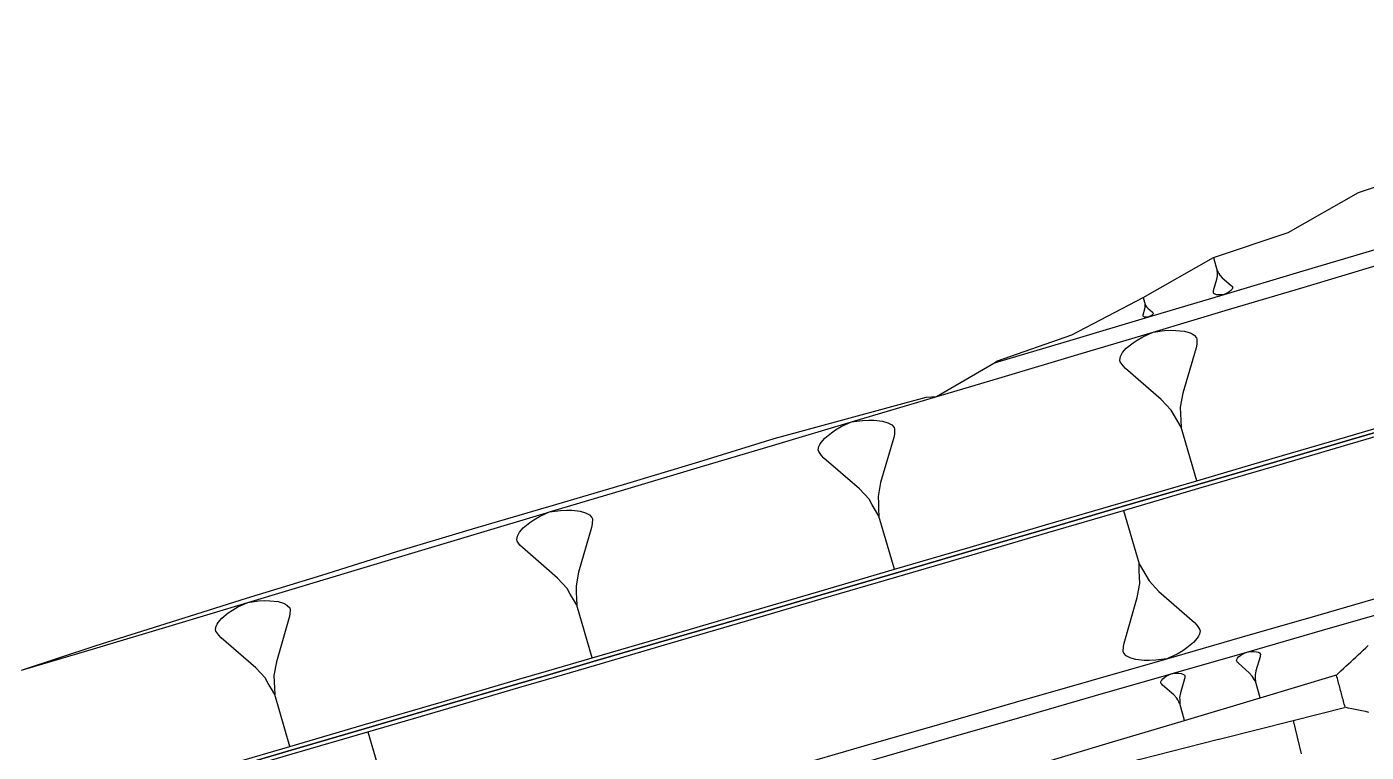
# Model space of a CAD drawing. Extents: x 387562 to 388546, y 804386 to 804945.
# Drawn here: x 388067 to 388152.1, y 804834 to 804880 of the extents above; entities that cross this region are included whole.
import ezdxf

# ---------------------------------------------------------------- set-up
doc = ezdxf.new("R2010")
doc.units = 0
doc.layers.get('0').update_dxf_attribs({"linetype": 'CONTINUOUS'})

msp = doc.modelspace()

# ---------------------------------------------------------------- linework, layer by layer
at = {"color": 1}
for p, q in [((388142.3493, 804865.3714), (388142.5974, 804864.5247)), ((388142.3599, 804863.273), (388142.5698, 804863.9912)), ((388142.5698, 804863.9912), (388142.6099, 804864.2131)), ((388142.5974, 804864.5247), (388142.6499, 804864.435)), ((388142.6016, 804864.4208), (388142.5974, 804864.5247)), ((388142.6057, 804864.317), (388142.6016, 804864.4208)), ((388142.6099, 804864.2131), (388142.6057, 804864.317)), ((388142.6499, 804864.435), (388142.7025, 804864.3453)), ((388142.7025, 804864.3453), (388142.755, 804864.2557)), ((388142.755, 804864.2557), (388142.9085, 804864.0905)), ((388142.9085, 804864.0905), (388143.4728, 804863.5991)), ((388142.347, 804863.1379), (388142.3499, 804863.2176)), ((388142.3541, 804863.1137), (388142.347, 804863.1379)), ((388142.3499, 804863.2176), (388142.3599, 804863.273)), ((388142.3925, 804863.0724), (388142.3541, 804863.1137)), ((388143.1991, 804863.0986), (388143.0369, 804863.0248)), ((388143.2888, 804863.1511), (388143.1991, 804863.0986)), ((388143.3543, 804863.1966), (388143.2888, 804863.1511)), ((388143.4611, 804863.2804), (388143.3543, 804863.1966)), ((388143.5195, 804863.3501), (388143.4611, 804863.2804)), ((388143.4728, 804863.5991), (388143.5111, 804863.5578)), ((388143.5111, 804863.5578), (388143.5566, 804863.4923)), ((388143.5366, 804863.3813), (388143.5195, 804863.3501)), ((388143.5537, 804863.4126), (388143.5366, 804863.3813)), ((388143.5637, 804863.4681), (388143.5537, 804863.4126)), ((388143.5566, 804863.4923), (388143.5637, 804863.4681)), ((388137.8825, 804862.8342), (388138.0133, 804862.3879)), ((388137.9987, 804862.1067), (388138.0199, 804862.2236)), ((388138.0133, 804862.3879), (388138.041, 804862.3406)), ((388138.0155, 804862.3331), (388138.0133, 804862.3879)), ((388138.0177, 804862.2784), (388138.0155, 804862.3331)), ((388138.0199, 804862.2236), (388138.0177, 804862.2784)), ((388138.041, 804862.3406), (388138.0687, 804862.2933)), ((388138.0687, 804862.2933), (388138.0964, 804862.2461)), ((388138.0964, 804862.2461), (388138.1773, 804862.159)), ((388142.4237, 804863.0553), (388142.3925, 804863.0724)), ((388142.455, 804863.0382), (388142.4237, 804863.0553)), ((388142.5418, 804863.0111), (388142.455, 804863.0382)), ((388142.6769, 804862.9981), (388142.5418, 804863.0111)), ((388142.7566, 804862.9952), (388142.6769, 804862.9981)), ((388142.8604, 804862.9994), (388142.7566, 804862.9952)), ((388143.0369, 804863.0248), (388142.8604, 804862.9994)), ((388137.8813, 804861.6569), (388137.8828, 804861.6989)), ((388137.885, 804861.6441), (388137.8813, 804861.6569)), ((388137.8828, 804861.6989), (388137.8881, 804861.7281)), ((388137.9052, 804861.6224), (388137.885, 804861.6441)), ((388137.8881, 804861.7281), (388137.9987, 804862.1067)), ((388137.9217, 804861.6134), (388137.9052, 804861.6224)), ((388137.9382, 804861.6043), (388137.9217, 804861.6134)), ((388137.9839, 804861.59), (388137.9382, 804861.6043)), ((388138.0552, 804861.5832), (388137.9839, 804861.59)), ((388138.0972, 804861.5817), (388138.0552, 804861.5832)), ((388138.1519, 804861.5839), (388138.0972, 804861.5817)), ((388138.2449, 804861.5973), (388138.1519, 804861.5839)), ((388138.1773, 804862.159), (388138.4747, 804861.9)), ((388138.3304, 804861.6362), (388138.2449, 804861.5973)), ((388138.3777, 804861.6639), (388138.3304, 804861.6362)), ((388138.4122, 804861.6878), (388138.3777, 804861.6639)), ((388138.4685, 804861.732), (388138.4122, 804861.6878)), ((388138.4993, 804861.7687), (388138.4685, 804861.732)), ((388138.4747, 804861.9), (388138.4949, 804861.8782)), ((388138.4949, 804861.8782), (388138.5189, 804861.8437)), ((388138.5083, 804861.7852), (388138.4993, 804861.7687)), ((388138.5173, 804861.8017), (388138.5083, 804861.7852)), ((388138.5226, 804861.8309), (388138.5173, 804861.8017)), ((388138.5189, 804861.8437), (388138.5226, 804861.8309)), ((388137.8736, 804860.3408), (388138.5261, 804860.6376)), ((388138.5261, 804860.6376), (388139.2356, 804860.7398)), ((388139.2356, 804860.7398), (388139.6533, 804860.7566)), ((388139.6533, 804860.7566), (388139.9736, 804860.7448)), ((388139.9736, 804860.7448), (388140.5171, 804860.6927)), ((388140.5171, 804860.6927), (388140.866, 804860.5837)), ((388140.866, 804860.5837), (388140.9918, 804860.5149)), ((388136.8201, 804859.6096), (388137.2495, 804859.9467)), ((388137.2495, 804859.9467), (388137.5129, 804860.1295)), ((388137.5129, 804860.1295), (388137.8736, 804860.3408)), ((388140.9918, 804860.5149), (388141.1176, 804860.4461)), ((388141.1176, 804860.4461), (388141.2719, 804860.28)), ((388141.2886, 804859.8624), (388141.2483, 804859.6393)), ((388141.2719, 804860.28), (388141.3004, 804860.1827)), ((388141.3004, 804860.1827), (388141.2886, 804859.8624)), ((388136.4074, 804858.8548), (388136.4477, 804859.0779)), ((388136.4359, 804858.7575), (388136.4074, 804858.8548)), ((388136.4477, 804859.0779), (388136.5165, 804859.2037)), ((388136.5165, 804859.2037), (388136.5852, 804859.3295)), ((388136.5852, 804859.3295), (388136.8201, 804859.6096)), ((388141.2483, 804859.6393), (388140.4043, 804856.751)), ((388136.6187, 804858.4942), (388136.4359, 804858.7575)), ((388136.773, 804858.3281), (388136.6187, 804858.4942)), ((388139.0422, 804856.3519), (388136.773, 804858.3281)), ((388139.6594, 804855.6876), (388139.0422, 804856.3519)), ((388140.4043, 804856.751), (388140.2432, 804855.8587)), ((388139.8707, 804855.327), (388139.6594, 804855.6876)), ((388140.2432, 804855.8587), (388140.2599, 804855.441)), ((388140.2599, 804855.441), (388140.2766, 804855.0233)), ((388118.3545, 804854.4241), (388118.7118, 804854.6334)), ((388118.7118, 804854.6334), (388119.3583, 804854.9275)), ((388119.3583, 804854.9275), (388120.0613, 804855.0288)), ((388120.0613, 804855.0288), (388120.4751, 804855.0454)), ((388120.4751, 804855.0454), (388120.7926, 804855.0337)), ((388120.7926, 804855.0337), (388121.331, 804854.9822)), ((388121.331, 804854.9822), (388121.6767, 804854.8741)), ((388121.6767, 804854.8741), (388121.8013, 804854.8059)), ((388121.8013, 804854.8059), (388121.926, 804854.7378)), ((388121.926, 804854.7378), (388122.0789, 804854.5732)), ((388122.0789, 804854.5732), (388122.1071, 804854.4768)), ((388140.082, 804854.9663), (388139.8707, 804855.327)), ((388140.2934, 804854.6057), (388140.082, 804854.9663)), ((388140.2766, 804855.0233), (388140.2934, 804854.6057)), ((388141.291, 804851.2005), (388140.2934, 804854.6057)), ((388117.4353, 804853.6314), (388117.668, 804853.9089)), ((388117.668, 804853.9089), (388118.0935, 804854.2429)), ((388118.0935, 804854.2429), (388118.3545, 804854.4241)), ((388122.0555, 804853.9384), (388121.2193, 804851.0766)), ((388122.0954, 804854.1594), (388122.0555, 804853.9384)), ((388122.1071, 804854.4768), (388122.0954, 804854.1594)), ((388117.2591, 804853.1611), (388117.299, 804853.3822)), ((388117.2873, 804853.0647), (388117.2591, 804853.1611)), ((388117.4685, 804852.8038), (388117.2873, 804853.0647)), ((388117.299, 804853.3822), (388117.3672, 804853.5068)), ((388117.3672, 804853.5068), (388117.4353, 804853.6314)), ((388117.6214, 804852.6392), (388117.4685, 804852.8038)), ((388119.8697, 804850.6812), (388117.6214, 804852.6392)), ((388120.4812, 804850.023), (388119.8697, 804850.6812)), ((388121.2193, 804851.0766), (388121.0596, 804850.1925)), ((388120.6906, 804849.6657), (388120.4812, 804850.023)), ((388120.9, 804849.3084), (388120.6906, 804849.6657)), ((388121.0596, 804850.1925), (388121.0762, 804849.7787)), ((388121.0762, 804849.7787), (388121.0928, 804849.3649)), ((388098.9375, 804848.5392), (388099.196, 804848.7187)), ((388099.196, 804848.7187), (388099.55, 804848.9261)), ((388099.55, 804848.9261), (388100, 804849.1308)), ((388100, 804849.1308), (388100.1906, 804849.2174)), ((388100.1906, 804849.2174), (388100.887, 804849.3178)), ((388100.887, 804849.3178), (388101.297, 804849.3342)), ((388101.297, 804849.3342), (388101.6115, 804849.3227)), ((388101.6115, 804849.3227), (388102.145, 804849.2716)), ((388102.145, 804849.2716), (388102.4874, 804849.1645)), ((388102.4874, 804849.1645), (388102.6109, 804849.097)), ((388102.6109, 804849.097), (388102.7344, 804849.0295)), ((388102.7344, 804849.0295), (388102.8859, 804848.8664)), ((388102.8859, 804848.8664), (388102.9138, 804848.7709)), ((388102.9138, 804848.7709), (388102.9023, 804848.4565)), ((388121.1093, 804848.951), (388120.9, 804849.3084)), ((388121.0928, 804849.3649), (388121.1093, 804848.951)), ((388122.0978, 804845.5772), (388121.1093, 804848.951)), ((388136.6333, 804849.3149), (388137.6287, 804845.9176)), ((388098.1504, 804847.6864), (388098.2179, 804847.8099)), ((388098.2179, 804847.8099), (388098.2854, 804847.9334)), ((388098.2854, 804847.9334), (388098.5159, 804848.2083)), ((388098.5159, 804848.2083), (388098.9375, 804848.5392)), ((388102.8627, 804848.2375), (388102.0342, 804845.4023)), ((388102.9023, 804848.4565), (388102.8627, 804848.2375)), ((388098.1108, 804847.4674), (388098.1504, 804847.6864)), ((388098.1388, 804847.3719), (388098.1108, 804847.4674)), ((388098.3182, 804847.1134), (388098.1388, 804847.3719)), ((388098.4697, 804846.9504), (388098.3182, 804847.1134)), ((388100, 804845.6177), (388098.4697, 804846.9504)), ((388100.6972, 804845.0106), (388100, 804845.6177)), ((388102.0342, 804845.4023), (388101.8761, 804844.5264)), ((388137.6287, 804845.9176), (388137.8395, 804845.5578)), ((388137.6453, 804845.5009), (388137.6287, 804845.9176)), ((388137.662, 804845.0842), (388137.6453, 804845.5009)), ((388137.8395, 804845.5578), (388138.0503, 804845.1979)), ((388101.3031, 804844.3585), (388100.6972, 804845.0106)), ((388101.8761, 804844.5264), (388101.8925, 804844.1164)), ((388137.518, 804843.7772), (388137.6787, 804844.6675)), ((388137.6787, 804844.6675), (388137.662, 804845.0842)), ((388138.0503, 804845.1979), (388138.2611, 804844.8381)), ((388138.2611, 804844.8381), (388138.8769, 804844.1753)), ((388081.0332, 804843.4718), (388081.7205, 804843.5708)), ((388081.7205, 804843.5708), (388082.1251, 804843.587)), ((388082.1251, 804843.587), (388082.4354, 804843.5756)), ((388082.4354, 804843.5756), (388082.9618, 804843.5252)), ((388082.9618, 804843.5252), (388083.2998, 804843.4196)), ((388101.5105, 804844.0044), (388101.3031, 804844.3585)), ((388101.7179, 804843.6504), (388101.5105, 804844.0044)), ((388101.9253, 804843.2964), (388101.7179, 804843.6504)), ((388101.8925, 804844.1164), (388101.9089, 804843.7064)), ((388101.9089, 804843.7064), (388101.9253, 804843.2964)), ((388136.6759, 804840.8955), (388137.518, 804843.7772)), ((388138.8769, 804844.1753), (388141.1409, 804842.2037)), ((388079.3807, 804842.476), (388079.7967, 804842.8025)), ((388079.7967, 804842.8025), (388080.0518, 804842.9796)), ((388080.0518, 804842.9796), (388080.4011, 804843.1843)), ((388080.4011, 804843.1843), (388081.0332, 804843.4718)), ((388083.2998, 804843.4196), (388083.4216, 804843.3529)), ((388083.4216, 804843.3529), (388083.5435, 804843.2863)), ((388083.5435, 804843.2863), (388083.6929, 804843.1254)), ((388083.7091, 804842.7209), (388083.6701, 804842.5048)), ((388083.6929, 804843.1254), (388083.7205, 804843.0312)), ((388083.7205, 804843.0312), (388083.7091, 804842.7209)), ((388102.9046, 804839.9539), (388101.9253, 804843.2964)), ((388078.9809, 804841.7449), (388079.02, 804841.961)), ((388079.02, 804841.961), (388079.0866, 804842.0828)), ((388079.0866, 804842.0828), (388079.1532, 804842.2047)), ((388079.1532, 804842.2047), (388079.3807, 804842.476)), ((388083.6701, 804842.5048), (388082.8525, 804839.707)), ((388141.1409, 804842.2037), (388141.2949, 804842.038)), ((388141.2949, 804842.038), (388141.4772, 804841.7753)), ((388079.0085, 804841.6507), (388078.9809, 804841.7449)), ((388079.1856, 804841.3955), (388079.0085, 804841.6507)), ((388079.3351, 804841.2347), (388079.1856, 804841.3955)), ((388081.5332, 804839.3205), (388079.3351, 804841.2347)), ((388141.3282, 804841.2046), (388141.0939, 804840.9252)), ((388141.3969, 804841.3301), (388141.3282, 804841.2046)), ((388141.4655, 804841.4556), (388141.3969, 804841.3301)), ((388141.5057, 804841.6782), (388141.4655, 804841.4556)), ((388141.4772, 804841.7753), (388141.5057, 804841.6782)), ((388136.624, 804840.3533), (388136.6357, 804840.673)), ((388136.6524, 804840.2563), (388136.624, 804840.3533)), ((388136.6357, 804840.673), (388136.6759, 804840.8955)), ((388136.8063, 804840.0906), (388136.6524, 804840.2563)), ((388140.0429, 804840.1956), (388139.3919, 804839.8995)), ((388140.4027, 804840.4065), (388140.0429, 804840.1956)), ((388140.6655, 804840.5888), (388140.4027, 804840.4065)), ((388141.0939, 804840.9252), (388140.6655, 804840.5888)), ((388143.9514, 804840.0101), (388144.084, 804840.1132)), ((388144.084, 804840.1132), (388144.1652, 804840.1691)), ((388144.1652, 804840.1691), (388144.2765, 804840.2336)), ((388144.2765, 804840.2336), (388144.4777, 804840.324)), ((388144.4777, 804840.324), (388144.6961, 804840.3545)), ((388144.6961, 804840.3545), (388144.8247, 804840.359)), ((388144.8247, 804840.359), (388144.9232, 804840.355)), ((388144.9232, 804840.355), (388145.0903, 804840.3382)), ((388145.0903, 804840.3382), (388145.1975, 804840.3041)), ((388145.1975, 804840.3041), (388145.2361, 804840.2828)), ((388145.2361, 804840.2828), (388145.2747, 804840.2615)), ((388145.2747, 804840.2615), (388145.322, 804840.2101)), ((388145.322, 804840.2101), (388145.3306, 804840.1802)), ((388145.3306, 804840.1802), (388145.3265, 804840.0816)), ((388082.131, 804838.677), (388081.5332, 804839.3205)), ((388082.8525, 804839.707), (388082.6965, 804838.8427)), ((388136.9318, 804840.0219), (388136.8063, 804840.0906)), ((388137.0573, 804839.9533), (388136.9318, 804840.0219)), ((388137.4054, 804839.8445), (388137.0573, 804839.9533)), ((388137.9476, 804839.7926), (388137.4054, 804839.8445)), ((388138.2673, 804839.7808), (388137.9476, 804839.7926)), ((388138.684, 804839.7975), (388138.2673, 804839.7808)), ((388139.3919, 804839.8995), (388138.684, 804839.7975)), ((388143.8233, 804839.7784), (388143.836, 804839.847)), ((388143.832, 804839.7484), (388143.8233, 804839.7784)), ((388143.8879, 804839.6672), (388143.832, 804839.7484)), ((388143.836, 804839.847), (388143.8574, 804839.8856)), ((388143.8574, 804839.8856), (388143.8787, 804839.9242)), ((388143.8787, 804839.9242), (388143.9514, 804840.0101)), ((388143.9351, 804839.6158), (388143.8879, 804839.6672)), ((388144.6305, 804839.0047), (388143.9351, 804839.6158)), ((388145.3138, 804840.013), (388145.0501, 804839.1256)), ((388145.3265, 804840.0816), (388145.3138, 804840.013)), ((388082.3357, 804838.3276), (388082.131, 804838.677)), ((388082.6965, 804838.8427), (388082.7127, 804838.4381)), ((388082.7127, 804838.4381), (388082.7289, 804838.0335)), ((388139.0081, 804838.3854), (388139.021, 804838.4551)), ((388139.021, 804838.4551), (388139.0427, 804838.4944)), ((388139.0427, 804838.4944), (388139.0644, 804838.5336)), ((388139.0644, 804838.5336), (388139.1382, 804838.6208)), ((388139.1382, 804838.6208), (388139.2729, 804838.7256)), ((388139.2729, 804838.7256), (388139.3555, 804838.7824)), ((388139.3555, 804838.7824), (388139.4686, 804838.848)), ((388139.4686, 804838.848), (388139.673, 804838.9398)), ((388139.673, 804838.9398), (388139.895, 804838.9708)), ((388139.895, 804838.9708), (388140.0256, 804838.9754)), ((388140.0256, 804838.9754), (388140.1258, 804838.9713)), ((388140.1258, 804838.9713), (388140.2956, 804838.9543)), ((388140.5227, 804838.6239), (388140.2548, 804837.722)), ((388140.2956, 804838.9543), (388140.4045, 804838.9197)), ((388140.4045, 804838.9197), (388140.4438, 804838.898)), ((388140.4438, 804838.898), (388140.483, 804838.8763)), ((388140.483, 804838.8763), (388140.531, 804838.8242)), ((388140.5356, 804838.6936), (388140.5227, 804838.6239)), ((388140.531, 804838.8242), (388140.5398, 804838.7937)), ((388140.5398, 804838.7937), (388140.5356, 804838.6936)), ((388144.8195, 804838.7994), (388144.6305, 804839.0047)), ((388144.884, 804838.6882), (388144.8195, 804838.7994)), ((388144.9485, 804838.5769), (388144.884, 804838.6882)), ((388145.013, 804838.4657), (388144.9485, 804838.5769)), ((388145.0501, 804839.1256), (388144.9993, 804838.8512)), ((388144.9993, 804838.8512), (388145.0039, 804838.7227)), ((388145.0039, 804838.7227), (388145.0085, 804838.5942)), ((388145.0085, 804838.5942), (388145.013, 804838.4657)), ((388145.3152, 804837.4166), (388145.013, 804838.4657)), ((388082.5404, 804837.9783), (388082.3357, 804838.3276)), ((388082.7451, 804837.6289), (388082.5404, 804837.9783)), ((388082.7289, 804838.0335), (388082.7451, 804837.6289)), ((388083.7115, 804834.3306), (388082.7451, 804837.6289)), ((388139.0169, 804838.355), (388139.0081, 804838.3854)), ((388139.0737, 804838.2724), (388139.0169, 804838.355)), ((388139.1217, 804838.2202), (388139.0737, 804838.2724)), ((388139.8284, 804837.5992), (388139.1217, 804838.2202)), ((388140.0204, 804837.3906), (388139.8284, 804837.5992)), ((388140.2548, 804837.722), (388140.2031, 804837.4433)), ((388140.0859, 804837.2776), (388140.0204, 804837.3906)), ((388140.1515, 804837.1645), (388140.0859, 804837.2776)), ((388140.217, 804837.0515), (388140.1515, 804837.1645)), ((388140.2031, 804837.4433), (388140.2078, 804837.3127)), ((388140.2078, 804837.3127), (388140.2124, 804837.1821)), ((388140.2124, 804837.1821), (388140.217, 804837.0515)), ((388140.5242, 804835.9854), (388140.217, 804837.0515)), ((388147.4252, 804835.9762), (388147.9286, 804833.8628)), ((388088.6503, 804835.2566), (388089.62, 804831.9471))]:
    msp.add_line(p, q, dxfattribs=at)
at = {"color": 1, "linetype": 'CONTINUOUS'}
for points in [[(388128.4117, 804858.668), (388128.661, 804858.7422), (388133.453, 804860.1697), (388138.2449, 804861.5973), (388143.0369, 804863.0248), (388147.8288, 804864.4523), (388152.6202, 804865.8815), (388157.4117, 804867.3108), (388162.2031, 804868.74), (388166.9946, 804870.1692), (388171.786, 804871.5984), (388176.5774, 804873.0277), (388181.3689, 804874.4569), (388186.1603, 804875.8861), (388190.9518, 804877.3153), (388195.7426, 804878.7467), (388200, 804880.0187)], [(388100, 804849.1603), (388100.1906, 804849.2174), (388104.9825, 804850.645), (388109.7744, 804852.0725), (388114.5664, 804853.5), (388119.3583, 804854.9275), (388124.1503, 804856.355), (388128.9422, 804857.7826), (388133.7341, 804859.2101), (388138.5261, 804860.6376), (388143.318, 804862.0651), (388148.11, 804863.4926), (388152.9014, 804864.9219), (388157.6928, 804866.3511), (388162.4843, 804867.7803), (388167.2757, 804869.2096), (388172.0672, 804870.6388), (388176.8586, 804872.068), (388181.65, 804873.4972), (388186.4415, 804874.9265), (388191.2329, 804876.3557), (388196.0237, 804877.787), (388200, 804878.975)], [(388100, 804849.5166), (388100.0948, 804849.5444), (388104.8913, 804850.9561), (388109.678, 804852.4015), (388114.4564, 804853.8754), (388119.2836, 804855.1824), (388124.1054, 804856.5081), (388124.7749, 804856.5411), (388128.4117, 804858.668), (388128.6431, 804858.8033), (388133.3667, 804860.4643), (388137.8825, 804862.8342), (388142.3493, 804865.3714), (388147.0973, 804866.9489), (388151.5619, 804869.4937), (388156.3081, 804871.0776)], [(388100, 804839.1029), (388102.9046, 804839.9539), (388107.7029, 804841.3597), (388112.5012, 804842.7655), (388117.2995, 804844.1714), (388122.0978, 804845.5772), (388126.8961, 804846.983), (388131.6944, 804848.3889), (388136.4927, 804849.7947), (388141.291, 804851.2005), (388146.0893, 804852.6064), (388150.8876, 804854.0122), (388155.6859, 804855.418), (388160.4842, 804856.8239), (388165.2825, 804858.2297), (388170.0808, 804859.6355), (388174.8791, 804861.0414), (388179.6774, 804862.4472), (388184.4757, 804863.853), (388189.274, 804865.2589), (388194.0723, 804866.6647), (388198.8705, 804868.0705), (388200, 804868.4014)], [(388100, 804838.5818), (388103.0452, 804839.4741), (388107.8435, 804840.8799), (388112.6418, 804842.2857), (388117.4401, 804843.6916), (388122.2384, 804845.0974), (388127.0367, 804846.5032), (388131.835, 804847.909), (388136.6333, 804849.3149), (388141.4316, 804850.7207), (388146.2299, 804852.1265), (388151.0282, 804853.5324), (388155.8265, 804854.9382), (388160.6248, 804856.344), (388165.4231, 804857.7499), (388170.2214, 804859.1557), (388175.0197, 804860.5615), (388179.8179, 804861.9674), (388184.6162, 804863.3732), (388189.4145, 804864.779), (388194.2128, 804866.1849), (388199.0111, 804867.5907), (388200, 804867.8804)], [(388100, 804828.5629), (388100.952, 804828.8352), (388105.7593, 804830.2105), (388110.564, 804831.5946), (388115.3686, 804832.9788), (388120.1733, 804834.3629), (388124.9779, 804835.7471), (388129.7826, 804837.1312), (388134.5872, 804838.5154), (388139.3919, 804839.8995), (388144.1965, 804841.2836), (388149.0012, 804842.6678), (388153.8058, 804844.0519), (388158.611, 804845.4344), (388163.4161, 804846.8168), (388168.2213, 804848.1992), (388173.0264, 804849.5817), (388177.8316, 804850.9641), (388182.6367, 804852.3466), (388187.4419, 804853.729), (388192.247, 804855.1114), (388197.0522, 804856.4939), (388200, 804857.3405)], [(388100, 804827.5228), (388101.2332, 804827.8756), (388106.0405, 804829.2508), (388110.8451, 804830.635), (388115.6498, 804832.0191), (388120.4544, 804833.4033), (388125.2591, 804834.7874), (388130.0637, 804836.1716), (388134.8684, 804837.5557), (388139.673, 804838.9398), (388144.4777, 804840.324), (388149.2823, 804841.7081), (388154.087, 804843.0923), (388158.8921, 804844.4747), (388163.6973, 804845.8571), (388168.5024, 804847.2396), (388173.3076, 804848.622), (388178.1127, 804850.0045), (388182.9179, 804851.3869), (388187.723, 804852.7693), (388192.5282, 804854.1518), (388197.3333, 804855.5342), (388200, 804856.3001)], [(388066.6647, 804839.1641), (388071.4141, 804840.7371), (388076.1857, 804842.2339), (388080.9544, 804843.7408), (388085.7388, 804845.1942), (388090.5075, 804846.7008), (388095.2967, 804848.1377), (388100, 804849.5166)], [(388066.6652, 804839.1626), (388071.4545, 804840.599), (388076.2439, 804842.0354), (388081.0332, 804843.4718), (388085.8225, 804844.9082), (388090.6119, 804846.3446), (388095.4012, 804847.781), (388100, 804849.1603)], [(388021.1566, 804800), (388023.7625, 804802.8587), (388026.7291, 804806.8499), (388027.8445, 804808.5965), (388029.479, 804811.0372), (388032.7421, 804814.8677), (388036.5275, 804818.1832), (388040.7546, 804820.9131), (388045.3337, 804822.9994), (388047.613, 804823.7542), (388047.6183, 804823.7558), (388047.633, 804823.7601), (388050.1234, 804824.4897), (388054.9217, 804825.8956), (388059.72, 804827.3014), (388064.5183, 804828.7072), (388069.3166, 804830.1131), (388074.1149, 804831.5189), (388078.9132, 804832.9247), (388083.7115, 804834.3306), (388088.5098, 804835.7364), (388093.3081, 804837.1422), (388098.1063, 804838.5481), (388100, 804839.1029)], [(388021.8323, 804800), (388024.1484, 804802.5407), (388027.1448, 804806.5721), (388028.2714, 804808.3362), (388029.8822, 804810.7416), (388033.0981, 804814.5166), (388036.8286, 804817.784), (388040.9946, 804820.4744), (388045.5073, 804822.5305), (388047.7536, 804823.2744), (388047.7589, 804823.276), (388047.7736, 804823.2802), (388050.264, 804824.0099), (388055.0623, 804825.4157), (388059.8606, 804826.8216), (388064.6589, 804828.2274), (388069.4572, 804829.6332), (388074.2555, 804831.0391), (388079.0538, 804832.4449), (388083.852, 804833.8507), (388088.6503, 804835.2566), (388093.4486, 804836.6624), (388098.2469, 804838.0682), (388100, 804838.5818)], [(388100, 804823.9158), (388102.182, 804824.5593), (388106.9809, 804825.975), (388111.7755, 804827.4055), (388116.5668, 804828.836), (388121.3584, 804830.2655), (388126.1496, 804831.6961), (388130.9412, 804833.1255), (388135.7327, 804834.5555), (388140.5241, 804835.9854), (388145.3152, 804837.4166), (388150.1065, 804838.8474), (388150.1621, 804838.864)], [(388100, 804821.8813), (388103.4636, 804823.1128), (388108.2992, 804824.7692), (388113.1546, 804826.3697), (388118.0291, 804827.914), (388122.9221, 804829.4019), (388127.8326, 804830.8331), (388132.7601, 804832.2074), (388137.7038, 804833.5247), (388142.6628, 804834.7847), (388142.7077, 804834.7958), (388147.4252, 804835.9762), (388150.6645, 804836.7962)]]:
    msp.add_lwpolyline(points, dxfattribs=at)
at = {"color": 7, "linetype": 'CONTINUOUS'}
for points in [[(388200, 804868.1409), (388198.9408, 804867.8306), (388194.1425, 804866.4248), (388189.3442, 804865.0189), (388184.546, 804863.6131), (388179.7477, 804862.2073), (388174.9494, 804860.8014), (388170.1511, 804859.3956), (388165.3528, 804857.9898), (388160.5545, 804856.584), (388155.7562, 804855.1781), (388150.9579, 804853.7723), (388146.1596, 804852.3665), (388141.3613, 804850.9606), (388136.563, 804849.5548), (388131.7647, 804848.149), (388126.9664, 804846.7431), (388122.1681, 804845.3373), (388117.3698, 804843.9315), (388112.5715, 804842.5256), (388107.7732, 804841.1198), (388102.9749, 804839.714), (388100, 804838.8424)], [(388100, 804838.8424), (388098.1766, 804838.3081), (388093.3783, 804836.9023), (388088.58, 804835.4965), (388083.7818, 804834.0906), (388078.9835, 804832.6848), (388074.1852, 804831.279), (388069.3869, 804829.8731), (388064.5886, 804828.4673), (388059.7903, 804827.0615), (388054.992, 804825.6556), (388050.1937, 804824.2498), (388047.7033, 804823.5202), (388047.6886, 804823.5159), (388047.6833, 804823.5143), (388045.4205, 804822.765), (388040.8746, 804820.6937), (388036.6781, 804817.9836), (388032.9201, 804814.6922), (388029.6806, 804810.8894), (388028.058, 804808.4663), (388026.9369, 804806.711), (388023.9555, 804802.6997), (388021.4944, 804800)]]:
    msp.add_lwpolyline(points, dxfattribs=at)
at = {"color": 3, "linetype": 'CONTINUOUS'}
for points in [[(388100, 804838.8424), (388102.9749, 804839.714), (388107.7732, 804841.1198), (388112.5715, 804842.5256), (388117.3698, 804843.9315), (388122.1681, 804845.3373), (388126.9664, 804846.7431), (388131.7647, 804848.149), (388136.563, 804849.5548), (388141.3613, 804850.9606), (388146.1596, 804852.3665), (388150.9579, 804853.7723), (388155.7562, 804855.1781), (388160.5545, 804856.584), (388165.3528, 804857.9898), (388170.1511, 804859.3956), (388174.9494, 804860.8014), (388179.7477, 804862.2073), (388184.546, 804863.6131), (388189.3442, 804865.0189), (388194.1425, 804866.4248), (388198.9408, 804867.8306), (388200, 804868.1409)], [(388021.4944, 804800), (388023.9555, 804802.6997), (388026.9369, 804806.711), (388028.058, 804808.4663), (388029.6806, 804810.8894), (388032.9201, 804814.6922), (388036.6781, 804817.9836), (388040.8746, 804820.6937), (388045.4205, 804822.765), (388047.6833, 804823.5143), (388047.6886, 804823.5159), (388047.7033, 804823.5202), (388050.1937, 804824.2498), (388054.992, 804825.6556), (388059.7903, 804827.0615), (388064.5886, 804828.4673), (388069.3869, 804829.8731), (388074.1852, 804831.279), (388078.9835, 804832.6848), (388083.7818, 804834.0906), (388088.58, 804835.4965), (388093.3783, 804836.9023), (388098.1766, 804838.3081), (388100, 804838.8424)]]:
    msp.add_lwpolyline(points, dxfattribs=at)
at = {"color": 252, "linetype": 'CONTINUOUS'}
msp.add_lwpolyline([(388152.2151, 804836.4937), (388151.9986, 804836.5394), (388151.7822, 804836.5851), (388151.5651, 804836.6306), (388151.3493, 804836.6765), (388151.1329, 804836.7222), (388150.9165, 804836.7679), (388150.7125, 804836.8169), (388150.6866, 804836.9135), (388150.6607, 804837.0102), (388150.6349, 804837.1068), (388150.609, 804837.2034), (388150.5831, 804837.3), (388150.5572, 804837.3966), (388150.5314, 804837.4932), (388150.5055, 804837.5898), (388150.4796, 804837.6864), (388150.4537, 804837.783), (388150.4279, 804837.8797), (388150.402, 804837.9763), (388150.3761, 804838.0729), (388150.3502, 804838.1695), (388150.3244, 804838.2661), (388150.2985, 804838.3627), (388150.2726, 804838.4593), (388150.2467, 804838.5559), (388150.2208, 804838.6525), (388150.195, 804838.7491), (388150.1691, 804838.8458), (388150.2905, 804838.9817), (388150.4476, 804839.1272), (388150.6047, 804839.2727), (388150.7618, 804839.4182), (388150.9189, 804839.5637), (388151.076, 804839.7092), (388151.2331, 804839.8547), (388151.3902, 804840.0002), (388151.5473, 804840.1457), (388151.7044, 804840.2912), (388151.8616, 804840.4367), (388152.0187, 804840.5822), (388152.1758, 804840.7277)], dxfattribs=at)

doc.saveas('drawing.dxf')
